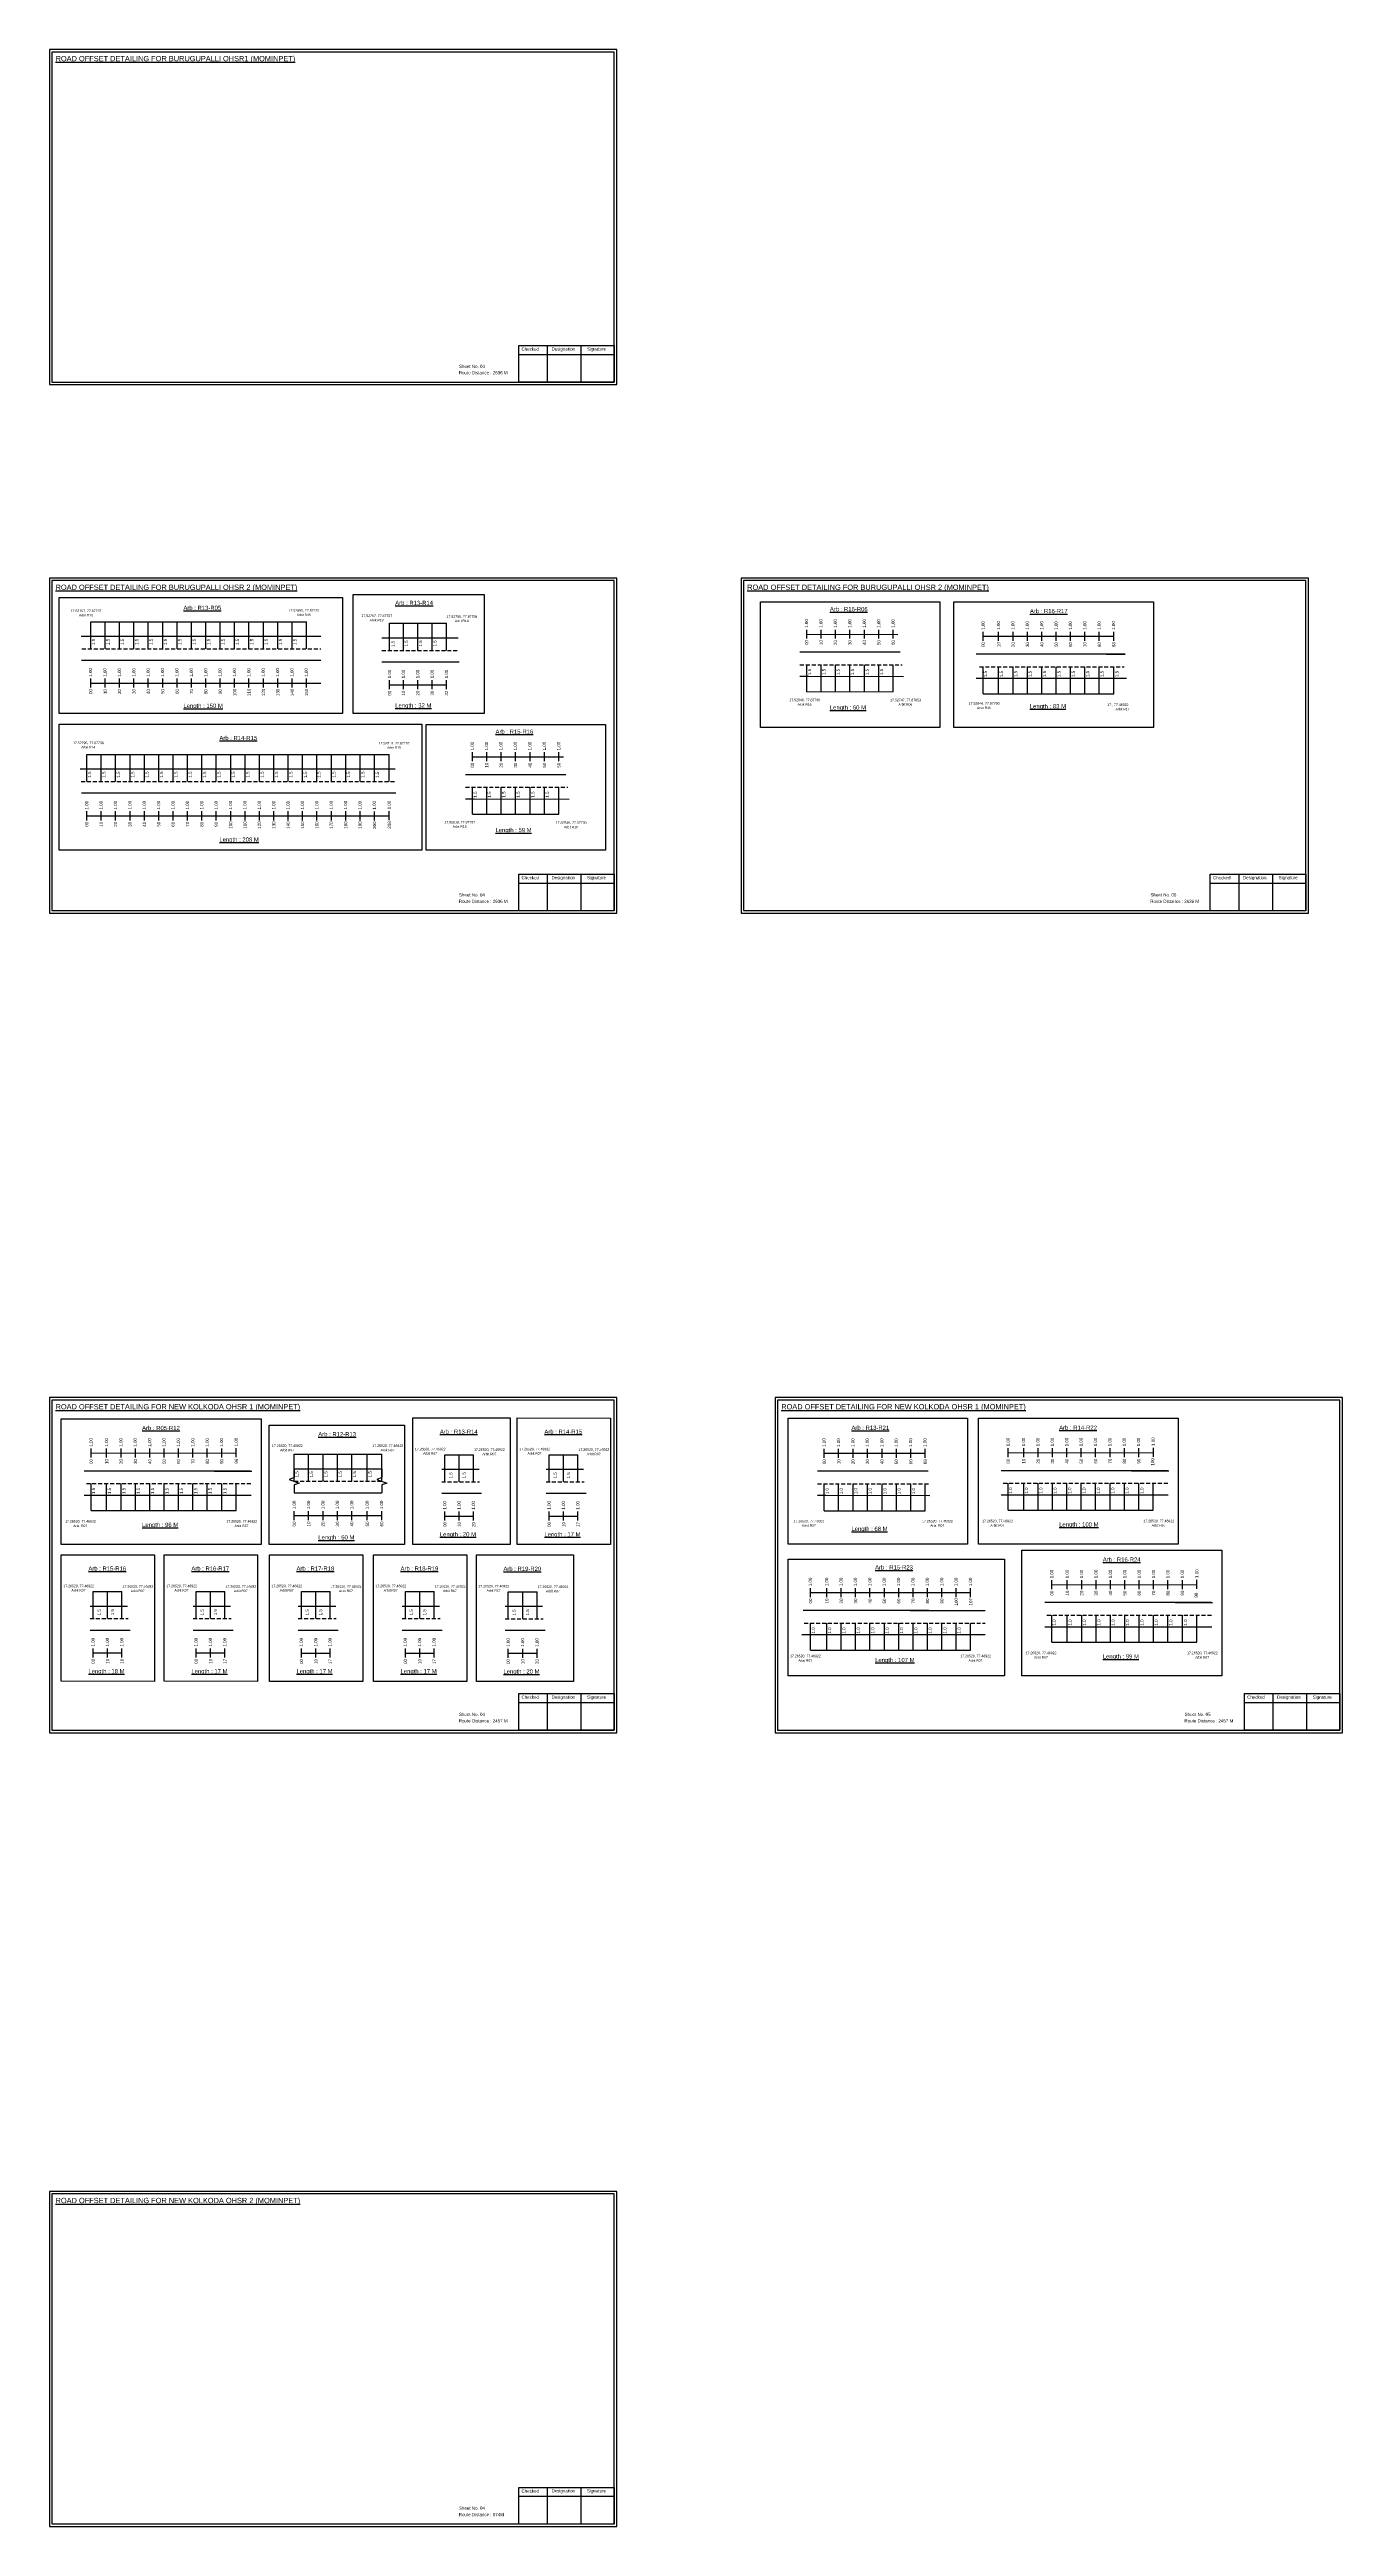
# Model space of a CAD drawing. Header units: inches. Extents: x -117 to 51867, y -12715 to 3423.
# Drawn here: x 2188 to 3411, y -2757 to -415 of the extents above; entities that cross this region are included whole.
import ezdxf

# ---------------------------------------------------------------- set-up
doc = ezdxf.new("R2010")
doc.units = ezdxf.units.IN
doc.header["$MEASUREMENT"] = 0
doc.linetypes.add('DASHED2', pattern=[0.375, 0.25, -0.125])
doc.layers.add('PDF_Geometry', color=7, linetype='Continuous')
doc.layers.add('PDF_Text', color=5, linetype='Continuous')
doc.styles.add('PDF Arial', font='arial.ttf')
doc.styles.get("Standard").update_dxf_attribs({"font": 'arial.ttf'})

msp = doc.modelspace()

# ---------------------------------------------------------------- linework, layer by layer
at = {"color": 5}
for p, q in [((2227.5, -956.1), (2431.5, -956.1)), ((2510.1, -957.6), (2564, -957.6)), ((2904.5, -1022.3), (2986.3, -1022.2)), ((3071.4, -1024.2), (3194.8, -1024.2)), ((2223.8, -1081.6), (2509.8, -1081.5)), ((2588.3, -1138.1), (2670.1, -1138.1)), ((2419.9, -1743), (2502.6, -1743)), ((2562.3, -1743.5), (2589.5, -1743.5)), ((2661, -1743.5), (2688.2, -1743.5)), ((2227.9, -1796.3), (2364.9, -1796.3)), ((2921.1, -1796.5), (3016.5, -1796.5)), ((3095.1, -1796), (3232.1, -1796)), ((2229.8, -1872.9), (2257, -1872.9)), ((2327.2, -1872.9), (2354.4, -1872.9)), ((2426.7, -1872.9), (2453.9, -1872.9)), ((2525, -1872.9), (2552.2, -1872.9)), ((2622.3, -1873.1), (2649.5, -1873.1)), ((2908.1, -1928.2), (3059.5, -1928.2)), ((3136.3, -1920.7), (3273.3, -1920.7))]:
    msp.add_line(p, q, dxfattribs=at)
for p, q in [((2227.5, -981.7), (2227.5, -956.1)), ((2241.1, -981.7), (2241.1, -956.1)), ((2254.7, -981.7), (2254.7, -956.1)), ((2268.3, -981.7), (2268.3, -956.1)), ((2281.9, -981.7), (2281.9, -956.1)), ((2295.5, -981.7), (2295.5, -956.1)), ((2309.1, -981.7), (2309.1, -956.1)), ((2322.7, -981.7), (2322.7, -956.1)), ((2336.3, -981.7), (2336.3, -956.1)), ((2349.9, -981.7), (2349.9, -956.1)), ((2363.5, -981.7), (2363.5, -956.1)), ((2377.1, -981.7), (2377.1, -956.1)), ((2390.7, -981.7), (2390.7, -956.1)), ((2404.3, -981.7), (2404.3, -956.1)), ((2417.9, -981.7), (2417.9, -956.1)), ((2431.5, -981.7), (2431.5, -956.1)), ((2510.1, -983.2), (2510.1, -957.6)), ((2523.2, -983.2), (2523.2, -957.6)), ((2536.8, -983.2), (2536.8, -957.6)), ((2550.4, -983.2), (2550.4, -957.6)), ((2564, -983.2), (2564, -957.6)), ((2218.3, -969.8), (2445.1, -969.8)), ((2502.8, -971.3), (2574.8, -971.3)), ((2218.8, -992.5), (2445.1, -992.5)), ((2502.8, -994), (2575.8, -994)), ((2993, -984.8), (2898, -984.8)), ((2904.5, -1022.3), (2904.5, -996.7)), ((2918.1, -1022.3), (2918.1, -996.7)), ((2931.7, -1022.3), (2931.7, -996.7)), ((2945.3, -1022.3), (2945.3, -996.7)), ((2959.1, -1022.3), (2959.1, -996.7)), ((2972.7, -1022.3), (2972.7, -996.7)), ((2986.3, -1022.3), (2986.3, -996.7)), ((3205.7, -986.7), (3064.8, -986.7)), ((3071.4, -1024.2), (3071.4, -998.6)), ((3086, -1024.2), (3086, -998.6)), ((3099.6, -1024.2), (3099.6, -998.6)), ((3113.2, -1024.2), (3113.2, -998.6)), ((3126.8, -1024.2), (3126.8, -998.6)), ((3140.4, -1024.2), (3140.4, -998.6)), ((3154, -1024.2), (3154, -998.6)), ((3167.6, -1024.2), (3167.6, -998.6)), ((3181.2, -1024.2), (3181.2, -998.6)), ((3188, -986.7), (3205.7, -986.7)), ((3194.8, -1024.2), (3194.8, -998.6)), ((3064.8, -1009.4), (3096.9, -1009.4)), ((3096.9, -1009.4), (3206.8, -1009.4)), ((2217.4, -1095.3), (2515.2, -1095.3)), ((2223.8, -1107.2), (2223.8, -1081.6)), ((2237.4, -1107.2), (2237.4, -1081.6)), ((2251, -1107.2), (2251, -1081.6)), ((2264.6, -1107.2), (2264.6, -1081.6)), ((2278.2, -1107.2), (2278.2, -1081.6)), ((2291.8, -1107.2), (2291.8, -1081.6)), ((2305.4, -1107.2), (2305.4, -1081.6)), ((2319, -1107.2), (2319, -1081.6)), ((2332.6, -1107.2), (2332.6, -1081.6)), ((2346.2, -1107.2), (2346.2, -1081.6)), ((2359.8, -1107.2), (2359.8, -1081.6)), ((2373.4, -1107.2), (2373.4, -1081.6)), ((2387, -1107.2), (2387, -1081.6)), ((2400.6, -1107.2), (2400.6, -1081.6)), ((2414.2, -1107.2), (2414.2, -1081.6)), ((2427.8, -1107.2), (2427.8, -1081.6)), ((2441.4, -1107.2), (2441.4, -1081.6)), ((2455, -1107.2), (2455, -1081.6)), ((2468.6, -1107.2), (2468.6, -1081.6)), ((2482.2, -1107.2), (2482.2, -1081.6)), ((2495.8, -1107), (2495.8, -1081.7)), ((2509.8, -1107), (2509.8, -1081.5)), ((2218.6, -1117.8), (2516.1, -1117.9)), ((2676.8, -1100.7), (2581.9, -1100.7)), ((2588.3, -1138.1), (2588.3, -1112.6)), ((2601.9, -1138.1), (2601.9, -1112.6)), ((2615.5, -1138.1), (2615.5, -1112.6)), ((2629.1, -1138.1), (2629.1, -1112.6)), ((2642.9, -1138.1), (2642.9, -1112.6)), ((2656.5, -1138.1), (2656.5, -1112.6)), ((2670.1, -1138.1), (2670.1, -1112.6)), ((2419.9, -1768.6), (2419.9, -1743)), ((2433.5, -1768.6), (2433.5, -1743)), ((2447.1, -1768.6), (2447.1, -1743)), ((2460.7, -1768.6), (2460.7, -1743)), ((2474.3, -1768.6), (2474.3, -1743)), ((2489, -1768.6), (2489, -1743)), ((2502.6, -1768.6), (2502.6, -1743)), ((2562.3, -1769), (2562.3, -1743.5)), ((2575.9, -1769), (2575.9, -1743.5)), ((2589.5, -1769), (2589.5, -1743.5)), ((2661, -1769), (2661, -1743.5)), ((2674.6, -1769), (2674.6, -1743.5)), ((2688.2, -1769), (2688.2, -1743.5)), ((2378.6, -1758.9), (2221.3, -1758.9)), ((2227.9, -1796.3), (2227.9, -1770.8)), ((2242.5, -1796.3), (2242.5, -1770.8)), ((2256.1, -1796.3), (2256.1, -1770.8)), ((2269.7, -1796.3), (2269.7, -1770.8)), ((2283.3, -1796.3), (2283.3, -1770.8)), ((2296.9, -1796.3), (2296.9, -1770.8)), ((2310.5, -1796.3), (2310.5, -1770.8)), ((2324.1, -1796.3), (2324.1, -1770.8)), ((2337.7, -1796.3), (2337.7, -1770.8)), ((2344.6, -1758.9), (2379.8, -1758.9)), ((2351.3, -1796.3), (2351.3, -1770.8)), ((2364.9, -1796.3), (2364.9, -1770.8)), ((2419.9, -1756.7), (2502.6, -1756.7)), ((2419.9, -1779.4), (2502.6, -1779.4)), ((2559.3, -1757.1), (2594.7, -1757.1)), ((2658, -1757.1), (2693.4, -1757.1)), ((3019.4, -1759.1), (2914.7, -1759.1)), ((2921.1, -1796.5), (2921.1, -1771)), ((2934.7, -1796.5), (2934.7, -1771)), ((2948.3, -1796.5), (2948.3, -1771)), ((2961.9, -1796.5), (2961.9, -1771)), ((2975.7, -1796.5), (2975.7, -1771)), ((2989.3, -1796.5), (2989.3, -1771)), ((3002.9, -1796.5), (3002.9, -1771)), ((3016.5, -1796.5), (3016.5, -1771)), ((3245.7, -1758.6), (3088.5, -1758.6)), ((3095.1, -1796), (3095.1, -1770.5)), ((3109.7, -1796), (3109.7, -1770.5)), ((3123.3, -1796), (3123.3, -1770.5)), ((3136.9, -1796), (3136.9, -1770.5)), ((3150.5, -1796), (3150.5, -1770.5)), ((3164.1, -1796), (3164.1, -1770.5)), ((3177.7, -1796), (3177.7, -1770.5)), ((3191.3, -1796), (3191.3, -1770.5)), ((3204.9, -1796), (3204.9, -1770.5)), ((3211.7, -1758.6), (3247, -1758.6)), ((3218.5, -1796), (3218.5, -1770.5)), ((3232.1, -1796), (3232.1, -1770.5)), ((2221.3, -1781.6), (2253.4, -1781.6)), ((2253.4, -1781.6), (2379.3, -1781.6)), ((2559.3, -1779.8), (2597.1, -1779.8)), ((2658, -1779.8), (2695.8, -1779.8)), ((2914.7, -1781.8), (2922.7, -1781.8)), ((2922.7, -1781.8), (3021, -1782.1)), ((3088.5, -1781.3), (3120.6, -1781.3)), ((3120.6, -1781.3), (3246.4, -1781.3)), ((2229.8, -1898.4), (2229.8, -1872.9)), ((2243.4, -1898.4), (2243.4, -1872.9)), ((2257, -1898.4), (2257, -1872.9)), ((2327.2, -1898.4), (2327.2, -1872.9)), ((2340.8, -1898.4), (2340.8, -1872.9)), ((2354.4, -1898.4), (2354.4, -1872.9)), ((2426.7, -1898.4), (2426.7, -1872.9)), ((2440.3, -1898.4), (2440.3, -1872.9)), ((2453.9, -1898.4), (2453.9, -1872.9)), ((2525, -1898.4), (2525, -1872.9)), ((2538.6, -1898.4), (2538.6, -1872.9)), ((2552.2, -1898.4), (2552.2, -1872.9)), ((2226.8, -1886.5), (2262.2, -1886.5)), ((2324.2, -1886.5), (2359.6, -1886.5)), ((2423.7, -1886.5), (2459.1, -1886.5)), ((2522, -1886.5), (2557.4, -1886.5)), ((2619.3, -1886.7), (2654.8, -1886.7)), ((2622.3, -1898.6), (2622.3, -1873.1)), ((2635.9, -1898.6), (2635.9, -1873.1)), ((2649.5, -1898.6), (2649.5, -1873.1)), ((3019.9, -1890.8), (2901, -1890.8)), ((3002.4, -1890.8), (3073.1, -1890.8)), ((3287, -1883.3), (3129.7, -1883.3)), ((3136.3, -1920.7), (3136.3, -1895.2)), ((3150.9, -1920.7), (3150.9, -1895.2)), ((3164.5, -1920.7), (3164.5, -1895.2)), ((3178.1, -1920.7), (3178.1, -1895.2)), ((3191.7, -1920.7), (3191.7, -1895.2)), ((3205.3, -1920.7), (3205.3, -1895.2)), ((3218.9, -1920.7), (3218.9, -1895.2)), ((3232.5, -1920.7), (3232.5, -1895.2)), ((3246.1, -1920.7), (3246.1, -1895.2)), ((3253, -1883.3), (3288.2, -1883.3)), ((3259.7, -1920.7), (3259.7, -1895.2)), ((3273.3, -1920.7), (3273.3, -1895.2)), ((2226.8, -1909.2), (2264.6, -1909.2)), ((2324.2, -1909.2), (2362, -1909.2)), ((2423.7, -1909.2), (2461.5, -1909.2)), ((2522, -1909.2), (2559.8, -1909.2)), ((2619.3, -1909.4), (2657.1, -1909.4)), ((2899.8, -1913.5), (3073.1, -1913.5)), ((2908.1, -1928.2), (2908.1, -1902.7)), ((2923.5, -1928.2), (2923.5, -1902.7)), ((2937.1, -1928.2), (2937.1, -1902.7)), ((2950.7, -1928.2), (2950.7, -1902.7)), ((2964.3, -1928.2), (2964.3, -1902.7)), ((2977.9, -1928.2), (2977.9, -1902.7)), ((2991.5, -1928.2), (2991.5, -1902.7)), ((3005.1, -1928.2), (3005.1, -1902.7)), ((3018.7, -1928.2), (3018.7, -1902.7)), ((3032.3, -1928.2), (3032.3, -1902.7)), ((3045.9, -1928.2), (3045.9, -1902.7)), ((3059.5, -1928.2), (3059.5, -1902.7)), ((3129.7, -1906), (3161.9, -1906)), ((3161.9, -1906), (3287.7, -1906))]:
    msp.add_line(p, q)
at = {"linetype": 'DASHED2', "ltscale": 15}
for p, q in [((2219.1, -981.6), (2445.1, -981.7)), ((2502.8, -983.2), (2575.3, -983.2)), ((2898, -996.7), (2994.7, -996.7)), ((3067.8, -998.6), (3204.8, -998.6)), ((2218.3, -1107.2), (2514.8, -1107.1)), ((2581.9, -1112.6), (2678.5, -1112.6)), ((2223.3, -1770.8), (2379.6, -1770.8)), ((2419.9, -1768.6), (2502.6, -1768.6)), ((2559.3, -1769), (2595.2, -1769)), ((2658, -1769), (2693.9, -1769)), ((2914.7, -1771), (3020.1, -1771)), ((3090.4, -1770.5), (3246.7, -1770.5)), ((3131.7, -1895.2), (3288, -1895.2)), ((2226.8, -1898.4), (2262.7, -1898.4)), ((2324.2, -1898.4), (2360.1, -1898.4)), ((2423.7, -1898.4), (2459.6, -1898.4)), ((2522, -1898.4), (2557.9, -1898.4)), ((2619.3, -1898.6), (2655.2, -1898.6)), ((2902.1, -1902.7), (3073.1, -1902.7))]:
    msp.add_line(p, q, dxfattribs=at)
at = {"color": 217, "true_color": 0x93278f}
for p, q in [((2904.5, -972.1), (2904.5, -963.6)), ((2904.5, -967.9), (2990.8, -968.1)), ((2918.1, -972.1), (2918.1, -963.6)), ((2931.7, -972.1), (2931.7, -963.6)), ((2945.3, -972.1), (2945.3, -963.6)), ((2959.1, -972.1), (2959.1, -963.6)), ((2972.7, -972.1), (2972.7, -963.6)), ((2986.3, -972.1), (2986.3, -963.6)), ((3071.4, -974), (3071.4, -965.5)), ((3071.4, -969.7), (3194.8, -969.7)), ((3086, -974), (3086, -965.5)), ((3099.6, -974), (3099.6, -965.5)), ((3113.2, -974), (3113.2, -965.5)), ((3126.8, -974), (3126.8, -965.5)), ((3140.4, -974), (3140.4, -965.5)), ((3154, -974), (3154, -965.5)), ((3167.6, -974), (3167.6, -965.5)), ((3181.2, -974), (3181.2, -965.5)), ((3194.8, -974), (3194.8, -965.5)), ((2227.4, -1018.4), (2227.4, -1009.8)), ((2227.5, -1014.1), (2445.1, -1014.1)), ((2241.1, -1018.4), (2241.1, -1009.8)), ((2254.7, -1018.4), (2254.7, -1009.8)), ((2268.3, -1018.4), (2268.3, -1009.8)), ((2281.9, -1018.4), (2281.9, -1009.8)), ((2295.5, -1018.4), (2295.5, -1009.8)), ((2309.1, -1018.4), (2309.1, -1009.8)), ((2322.7, -1018.4), (2322.7, -1009.8)), ((2336.3, -1018.4), (2336.3, -1009.8)), ((2349.9, -1018.4), (2349.9, -1009.8)), ((2363.5, -1018.4), (2363.5, -1009.8)), ((2377.1, -1018.4), (2377.1, -1009.8)), ((2390.7, -1018.4), (2390.7, -1009.8)), ((2404.3, -1018.4), (2404.3, -1009.8)), ((2417.9, -1018.4), (2417.9, -1009.8)), ((2431.5, -1018.4), (2431.5, -1009.8)), ((2510.1, -1019.9), (2510.1, -1011.3)), ((2510.1, -1015.6), (2564, -1015.6)), ((2523.2, -1019.9), (2523.2, -1011.3)), ((2536.8, -1019.9), (2536.8, -1011.3)), ((2550.4, -1019.9), (2550.4, -1011.3)), ((2564, -1019.9), (2564, -1011.3)), ((2588.3, -1088), (2588.3, -1079.4)), ((2588.3, -1083.7), (2674.6, -1083.9)), ((2601.9, -1088), (2601.9, -1079.4)), ((2615.5, -1088), (2615.5, -1079.4)), ((2629.1, -1088), (2629.1, -1079.4)), ((2642.9, -1088), (2642.9, -1079.4)), ((2656.5, -1088), (2656.5, -1079.4)), ((2670.1, -1088), (2670.1, -1079.4)), ((2223.8, -1143.9), (2223.8, -1135.3)), ((2223.8, -1139.6), (2509.8, -1139.5)), ((2237.4, -1143.9), (2237.4, -1135.3)), ((2251, -1143.9), (2251, -1135.3)), ((2264.6, -1143.9), (2264.6, -1135.3)), ((2278.2, -1143.9), (2278.2, -1135.3)), ((2291.8, -1143.9), (2291.8, -1135.3)), ((2305.4, -1143.9), (2305.4, -1135.3)), ((2319, -1143.9), (2319, -1135.3)), ((2332.6, -1143.9), (2332.6, -1135.3)), ((2346.2, -1143.9), (2346.2, -1135.3)), ((2359.8, -1143.9), (2359.8, -1135.3)), ((2373.4, -1143.9), (2373.4, -1135.3)), ((2387, -1143.9), (2387, -1135.3)), ((2400.6, -1143.9), (2400.6, -1135.3)), ((2414.2, -1143.9), (2414.2, -1135.3)), ((2427.8, -1143.9), (2427.8, -1135.3)), ((2441.4, -1143.9), (2441.4, -1135.3)), ((2455, -1143.9), (2455, -1135.3)), ((2468.6, -1143.9), (2468.6, -1135.3)), ((2482.2, -1143.9), (2482.2, -1135.3)), ((2495.8, -1144), (2495.8, -1135.4)), ((2509.8, -1143.7), (2509.8, -1135.1)), ((2227.9, -1746.2), (2227.9, -1737.6)), ((2227.9, -1741.9), (2365.1, -1741.8)), ((2242.5, -1746.2), (2242.5, -1737.6)), ((2256.1, -1746.2), (2256.1, -1737.6)), ((2269.7, -1746.2), (2269.7, -1737.6)), ((2283.3, -1746.2), (2283.3, -1737.6)), ((2296.9, -1746.2), (2296.9, -1737.6)), ((2310.5, -1746.2), (2310.5, -1737.6)), ((2324.1, -1746.2), (2324.1, -1737.6)), ((2337.7, -1746.2), (2337.7, -1737.6)), ((2351.3, -1746.2), (2351.3, -1737.6)), ((2365.1, -1745.9), (2365.1, -1737.3)), ((2921.1, -1746.4), (2921.1, -1737.8)), ((2921.1, -1742.1), (3016.5, -1742)), ((2934.7, -1746.4), (2934.7, -1737.8)), ((2948.3, -1746.4), (2948.3, -1737.8)), ((2961.9, -1746.4), (2961.9, -1737.8)), ((2975.7, -1746.4), (2975.7, -1737.8)), ((2989.3, -1746.4), (2989.3, -1737.8)), ((3002.9, -1746.4), (3002.9, -1737.8)), ((3016.5, -1746.4), (3016.5, -1737.8)), ((3095.1, -1745.8), (3095.1, -1737.3)), ((3095.1, -1741.6), (3232.3, -1741.5)), ((3109.7, -1745.8), (3109.7, -1737.3)), ((3123.3, -1745.8), (3123.3, -1737.3)), ((3136.9, -1745.8), (3136.9, -1737.3)), ((3150.5, -1745.8), (3150.5, -1737.3)), ((3164.1, -1745.8), (3164.1, -1737.3)), ((3177.7, -1745.8), (3177.7, -1737.3)), ((3191.3, -1745.8), (3191.3, -1737.3)), ((3204.9, -1745.8), (3204.9, -1737.3)), ((3218.5, -1745.8), (3218.5, -1737.3)), ((3232.3, -1745.5), (3232.3, -1737)), ((2419.9, -1805.3), (2419.9, -1796.7)), ((2419.9, -1801), (2502.6, -1801)), ((2433.5, -1805.3), (2433.5, -1796.7)), ((2447.1, -1805.3), (2447.1, -1796.7)), ((2460.7, -1805.3), (2460.7, -1796.7)), ((2474.3, -1805.3), (2474.3, -1796.7)), ((2489, -1805.3), (2489, -1796.7)), ((2502.6, -1805.3), (2502.6, -1796.7)), ((2562.3, -1805.7), (2562.3, -1797.1)), ((2562.3, -1801.4), (2589.5, -1801.4)), ((2575.9, -1805.7), (2575.9, -1797.1)), ((2589.5, -1805.7), (2589.5, -1797.1)), ((2661, -1805.7), (2661, -1797.1)), ((2661, -1801.4), (2688.2, -1801.4)), ((2674.6, -1805.7), (2674.6, -1797.1)), ((2688.2, -1805.7), (2688.2, -1797.1)), ((2908.1, -1878.1), (2908.1, -1869.5)), ((2923.5, -1878.1), (2923.5, -1869.5)), ((2937.1, -1878.1), (2937.1, -1869.5)), ((2950.7, -1878.1), (2950.7, -1869.5)), ((2964.3, -1878.1), (2964.3, -1869.5)), ((2977.9, -1878.1), (2977.9, -1869.5)), ((2991.5, -1878.1), (2991.5, -1869.5)), ((3005.1, -1878.1), (3005.1, -1869.5)), ((3018.7, -1878.1), (3018.7, -1869.5)), ((3032.3, -1878.1), (3032.3, -1869.5)), ((3045.9, -1878.1), (3045.9, -1869.5)), ((3059.5, -1878.1), (3059.5, -1869.5)), ((3136.3, -1870.6), (3136.3, -1862)), ((3136.3, -1866.3), (3273.5, -1866.2)), ((3150.9, -1870.6), (3150.9, -1862)), ((3164.5, -1870.6), (3164.5, -1862)), ((3178.1, -1870.6), (3178.1, -1862)), ((3191.7, -1870.6), (3191.7, -1862)), ((3205.3, -1870.6), (3205.3, -1862)), ((3218.9, -1870.6), (3218.9, -1862)), ((3232.5, -1870.6), (3232.5, -1862)), ((3246.1, -1870.6), (3246.1, -1862)), ((3259.7, -1870.6), (3259.7, -1862)), ((3273.5, -1870.3), (3273.5, -1861.7)), ((2908.1, -1873.8), (3059.5, -1873.8)), ((2229.8, -1935.1), (2229.8, -1926.5)), ((2229.8, -1930.8), (2257, -1930.8)), ((2243.4, -1935.1), (2243.4, -1926.5)), ((2257, -1935.1), (2257, -1926.5)), ((2327.2, -1935.1), (2327.2, -1926.5)), ((2327.2, -1930.8), (2354.4, -1930.8)), ((2340.8, -1935.1), (2340.8, -1926.5)), ((2354.4, -1935.1), (2354.4, -1926.5)), ((2426.7, -1935.1), (2426.7, -1926.6)), ((2426.7, -1930.9), (2453.9, -1930.9)), ((2440.3, -1935.1), (2440.3, -1926.6)), ((2453.9, -1935.1), (2453.9, -1926.6)), ((2525, -1935.1), (2525, -1926.6)), ((2525, -1930.9), (2552.2, -1930.9)), ((2538.6, -1935.1), (2538.6, -1926.6)), ((2552.2, -1935.1), (2552.2, -1926.6)), ((2622.3, -1935.3), (2622.3, -1926.8)), ((2622.3, -1931), (2649.5, -1931)), ((2635.9, -1935.3), (2635.9, -1926.8)), ((2649.5, -1935.3), (2649.5, -1926.8))]:
    msp.add_line(p, q, dxfattribs=at)
for points in [[(2197.5, -933.3), (2465.6, -933.3), (2465.6, -1042.8), (2197.5, -1042.8)], [(2475.7, -930.2), (2599.5, -930.2), (2599.5, -1042.8), (2475.7, -1042.8)], [(2860.8, -937.2), (3030.4, -937.2), (3030.4, -1056), (2860.8, -1056)], [(3043.6, -937.2), (3232.5, -937.2), (3232.5, -1056), (3043.6, -1056)], [(2197.5, -1052.9), (2540.4, -1052.9), (2540.4, -1171.9), (2197.5, -1171.9)], [(2544.7, -1053.1), (2714.3, -1053.1), (2714.3, -1171.9), (2544.7, -1171.9)], [(2532.1, -1708.6), (2624, -1708.6), (2624, -1828.2), (2532.1, -1828.2)], [(2630.8, -1708.6), (2719, -1708.8), (2719, -1828.4), (2630.8, -1828.2)], [(2886.8, -1709), (3056.4, -1709), (3056.4, -1827.9), (2886.8, -1827.9)], [(3066.8, -1709), (3255.7, -1709), (3255.7, -1827.9), (3066.8, -1827.9)], [(2199.6, -1709.4), (2388.5, -1709.4), (2388.5, -1828.2), (2199.6, -1828.2)], [(2396.1, -1715.5), (2524.2, -1715.5), (2524.2, -1828.2), (2396.1, -1828.2)], [(2199.6, -1838), (2287.8, -1838.2), (2287.8, -1957.8), (2199.6, -1957.6)], [(2297, -1838), (2385.2, -1838.2), (2385.2, -1957.8), (2297, -1957.6)], [(2396.5, -1838.1), (2484.6, -1838.2), (2484.6, -1957.8), (2396.5, -1957.7)], [(2494.8, -1838.1), (2583, -1838.2), (2583, -1957.8), (2494.8, -1957.7)], [(2592.1, -1838.2), (2684.1, -1838.2), (2684.1, -1957.8), (2592.1, -1957.8)], [(2886.8, -1842.1), (3091.4, -1842.1), (3091.4, -1952.6), (2886.8, -1952.6)], [(3108, -1833.8), (3296.9, -1833.8), (3296.9, -1952.6), (3108, -1952.6)]]:
    msp.add_lwpolyline(points, close=True)
for points in [[(2898, -1007.5), (2906.1, -1007.5), (2996, -1008)], [(2581.9, -1123.4), (2589.9, -1123.4), (2679.8, -1123.9)]]:
    msp.add_lwpolyline(points)
at = {"linetype": 'Continuous'}
for points in [[(2419.9, -1756.7), (2419.9, -1765.1), (2415.2, -1766.8), (2424.7, -1770.3), (2419.9, -1772), (2419.9, -1779.4)], [(2502.6, -1756.7), (2502.6, -1765.1), (2497.9, -1766.8), (2507.3, -1770.3), (2502.6, -1772), (2502.6, -1779.4)]]:
    msp.add_lwpolyline(points, dxfattribs=at)
at = {"layer": 'PDF_Geometry'}
for points in [[(2188.5, -415.2), (2188.5, -732), (2724.9, -732), (2724.9, -415.2)], [(2190.8, -417.6), (2190.8, -729.5), (2722.5, -729.5), (2722.5, -417.6)], [(2188.5, -914.9), (2188.5, -1231.6), (2724.9, -1231.6), (2724.9, -914.9)], [(2190.8, -917.2), (2190.8, -1229.2), (2722.5, -1229.2), (2722.5, -917.2)], [(2842.4, -914.9), (2842.4, -1231.6), (3378.9, -1231.6), (3378.9, -914.9)], [(2844.7, -917.2), (2844.7, -1229.2), (3376.4, -1229.2), (3376.4, -917.2)], [(2188.5, -1689.5), (2188.5, -2006.2), (2724.9, -2006.2), (2724.9, -1689.5)], [(2190.8, -1691.8), (2190.8, -2003.8), (2722.5, -2003.8), (2722.5, -1691.8)], [(2874.7, -1689.5), (2874.7, -2006.2), (3411.1, -2006.2), (3411.1, -1689.5)], [(2877, -1691.8), (2877, -2003.8), (3408.7, -2003.8), (3408.7, -1691.8)], [(2188.5, -2439.8), (2188.5, -2756.5), (2724.9, -2756.5), (2724.9, -2439.8)], [(2190.8, -2442.1), (2190.8, -2754.1), (2722.5, -2754.1), (2722.5, -2442.1)]]:
    msp.add_lwpolyline(points, close=True, dxfattribs=at)
at = {"layer": 'PDF_Geometry', "color": 242, "true_color": 0xcc1f26}
for points in [[(2722.5, -729.6), (2632.2, -729.6), (2632.2, -695), (2722.5, -695)], [(2722.5, -1229.3), (2632.2, -1229.3), (2632.2, -1194.7), (2722.5, -1194.7)], [(3376.4, -1229.3), (3286.1, -1229.3), (3286.1, -1194.7), (3376.4, -1194.7)], [(2722.5, -2003.9), (2632.2, -2003.9), (2632.2, -1969.3), (2722.5, -1969.3)], [(3408.7, -2003.9), (3318.4, -2003.9), (3318.4, -1969.3), (3408.7, -1969.3)], [(2722.5, -2754.2), (2632.2, -2754.2), (2632.2, -2719.6), (2722.5, -2719.6)]]:
    msp.add_lwpolyline(points, close=True, dxfattribs=at)
for points in [[(2659.2, -695), (2659.2, -729.6)], [(2690.9, -695), (2690.9, -729.6)], [(2632.2, -703.4), (2722.5, -703.4)], [(2632.2, -1203.1), (2722.5, -1203.1)], [(2659.2, -1194.7), (2659.2, -1229.3)], [(2690.9, -1194.7), (2690.9, -1229.3)], [(3286.1, -1203.1), (3376.4, -1203.1)], [(3313.1, -1194.7), (3313.1, -1229.3)], [(3344.8, -1194.7), (3344.8, -1229.3)], [(2632.2, -1977.7), (2722.5, -1977.7)], [(2659.2, -1969.3), (2659.2, -2003.9)], [(2690.9, -1969.3), (2690.9, -2003.9)], [(3318.4, -1977.7), (3408.7, -1977.7)], [(3345.3, -1969.3), (3345.3, -2003.9)], [(3377.1, -1969.3), (3377.1, -2003.9)], [(2632.2, -2728), (2722.5, -2728)], [(2659.2, -2719.6), (2659.2, -2754.2)], [(2690.9, -2719.6), (2690.9, -2754.2)]]:
    msp.add_lwpolyline(points, dxfattribs=at)

# ---------------------------------------------------------------- texts
at = {"color": 242, "true_color": 0xcd2027}
for s, height, p in [('%%UROAD OFFSET DETAILING FOR BURUGUPALLI OHSR1 (MOMINPET)', 5, (2194.2, -426.3)), ('%%UROAD OFFSET DETAILING FOR BURUGUPALLI OHSR 2 (MOMINPET)', 5, (2194.2, -926)), ('%%UArb : R13-R14', 4, (2515.4, -940.3)), ('%%UROAD OFFSET DETAILING FOR BURUGUPALLI OHSR 2 (MOMINPET)', 5, (2848.2, -926)), ('%%UArb : R13-R05', 4, (2315.1, -945)), ('%%UArb : R16-R06', 4, (2926.4, -946.2)), ('%%UArb : R16-R17', 4, (3115.5, -948)), ('%%ULength : 150 M', 4, (2315.1, -1037.5)), ('%%ULength : 32 M', 4, (2515.4, -1037.3)), ('%%ULength : 60 M', 4, (2926.4, -1039.2)), ('%%ULength : 83 M', 4, (3115.5, -1038)), ('%%UArb : R14-R15', 4, (2349.1, -1068)), ('%%UArb : R15-R16', 4, (2610.2, -1062)), ('%%ULength : 208 M', 4, (2349.1, -1164)), ('%%ULength : 59 M', 4, (2610.2, -1155)), ('%%UROAD OFFSET DETAILING FOR NEW KOLKODA OHSR 1 (MOMINPET)', 5, (2194.2, -1700.6)), ('%%UROAD OFFSET DETAILING FOR NEW KOLKODA OHSR 1 (MOMINPET)', 5, (2880.4, -1700.6)), ('%%UArb : R05-R12', 4, (2276, -1720.2)), ('%%UArb : R12-R13', 4, (2442.6, -1726.1)), ('%%UArb : R13-R14', 4, (2557.6, -1723.7)), ('%%UArb : R14-R15', 4, (2656.4, -1723.7)), ('%%UArb : R13-R21', 4, (2946.8, -1720)), ('%%UArb : R14-R22', 4, (3143.2, -1719.9)), ('%%ULength : 96 M', 4, (2276, -1811.7)), ('%%ULength : 60 M', 4, (2442.6, -1823.6)), ('%%ULength : 20 M', 4, (2557.6, -1820.7)), ('%%ULength : 17 M', 4, (2656.4, -1820.7)), ('%%ULength : 68 M', 4, (2946.8, -1815.5)), ('%%ULength : 100 M', 4, (3143.2, -1811.4)), ('%%UArb : R15-R16', 4, (2225.2, -1853.1)), ('%%UArb : R16-R17', 4, (2322.6, -1853.1)), ('%%UArb : R17-R18', 4, (2422, -1853.1)), ('%%UArb : R18-R19', 4, (2520.4, -1853.1)), ('%%UArb : R19-R20', 4, (2617.7, -1853.3)), ('%%UArb : R15-R23', 4, (2969.2, -1852)), ('%%UArb : R16-R24', 4, (3184.5, -1844.6)), ('%%ULength : 107 M', 4, (2969.2, -1939.5)), ('%%ULength : 99 M', 4, (3184.5, -1936.1)), ('%%ULength : 18 M', 4, (2225.2, -1950.1)), ('%%ULength : 17 M', 4, (2322.6, -1950.1)), ('%%ULength : 17 M', 4, (2422, -1950.1)), ('%%ULength : 17 M', 4, (2520.4, -1950.1)), ('%%ULength : 20 M', 4, (2617.7, -1950.3)), ('%%UROAD OFFSET DETAILING FOR NEW KOLKODA OHSR 2 (MOMINPET)', 5, (2194.2, -2450.9))]:
    msp.add_text(s, height=height, dxfattribs=at).set_placement(p)
for s, p in [('Route Distance : 2636 M', (2575.5, -722.2)), ('Sheet No. 04', (2575.7, -716.2)), ('Sheet No. 04', (2575.7, -1215.8)), ('Sheet No. 05', (3229.6, -1215.8)), ('Route Distance : 2636 M', (2575.5, -1221.9)), ('Route Distance : 2636 M', (3229.4, -1221.9)), ('Sheet No. 04', (2575.7, -1990.4)), ('Sheet No. 05', (3261.9, -1990.4)), ('Route Distance : 2457 M', (2575.5, -1996.5)), ('Route Distance : 2457 M', (3261.7, -1996.5)), ('Sheet No. 04', (2575.7, -2740.7)), ('Route Distance : 674M', (2575.5, -2746.8))]:
    msp.add_text(s, height=3).set_placement(p)
at = {"color": 5}
for s, height, p in [('17.52767, 77.87757', 2.34, (2208.5, -947)), ('Arbit R13', 2.25, (2216.3, -951.1)), ('17.52895, 77.87725', 2.34, (2414.5, -946.7)), ('Arbit R05', 2.25, (2422.4, -950.8)), ('17.52767, 77.87757', 2.34, (2483.4, -951.6)), ('Arbit R13', 2.25, (2491.2, -955.7)), ('17.52795, 77.87758', 2.34, (2563.9, -952.3)), ('Arbit R14', 2.25, (2571.7, -956.4)), ('17.52846, 77.87760', 2.34, (2888.1, -1031.2)), ('17.52747, 77.87853', 2.34, (2983.4, -1031.3)), ('Arbit R16', 2.25, (2895.9, -1035.4)), ('Arbit R06', 2.25, (2991.2, -1035.4)), ('17.52846, 77.87760', 2.34, (3057.7, -1034.4)), ('Arbit R16', 2.25, (3065.5, -1038.6)), ('17., 77.46922', 2.34, (3188.7, -1035.7)), ('Arbit R17', 2.25, (3196.6, -1039.8)), ('17.52795, 77.87758', 2.34, (2210.7, -1071.8)), ('Arbit R14', 2.25, (2218.5, -1075.9)), ('17.52818, 77.87757', 2.34, (2499.8, -1072.1)), ('Arbit R15', 2.25, (2507.6, -1076.2)), ('17.52818, 77.87757', 2.34, (2561.9, -1146.7)), ('17.52846, 77.87760', 2.34, (2667.2, -1147.1)), ('Arbit R15', 2.25, (2569.7, -1150.8)), ('Arbit R16', 2.25, (2675.1, -1151.3)), ('17.26520, 77.46922', 2.34, (2398.8, -1736.1)), ('Arbit R07', 2.25, (2406.6, -1740.2)), ('17.26520, 77.46922', 2.34, (2493.8, -1736.1)), ('Arbit R07', 2.25, (2501.6, -1740.2)), ('17.26520, 77.46922', 2.34, (2533.9, -1739.3)), ('Arbit R07', 2.25, (2541.8, -1743.4)), ('17.26520, 77.46922', 2.34, (2589.9, -1739.8)), ('Arbit R07', 2.25, (2597.8, -1743.9)), ('17.26520, 77.46922', 2.34, (2632.7, -1739.3)), ('Arbit R07', 2.25, (2640.5, -1743.4)), ('17.26520, 77.46922', 2.34, (2688.7, -1739.8)), ('Arbit R07', 2.25, (2696.5, -1743.9)), ('17.26520, 77.46922', 2.34, (2203.2, -1807.6)), ('Arbit R07', 2.25, (2211, -1811.8)), ('17.26520, 77.46922', 2.34, (2355.7, -1807.6)), ('Arbit R07', 2.25, (2363.5, -1811.8)), ('17.26520, 77.46922', 2.34, (2892, -1807.4)), ('Arbit R07', 2.25, (2899.9, -1811.5)), ('17.26520, 77.46922', 2.34, (3013.5, -1807.4)), ('Arbit R07', 2.25, (3021.4, -1811.5)), ('17.26520, 77.46922', 2.34, (3070.4, -1807.3)), ('Arbit R07', 2.25, (3078.2, -1811.4)), ('17.26520, 77.46922', 2.34, (3222.9, -1807.3)), ('Arbit R07', 2.25, (3230.7, -1811.4)), ('17.26520, 77.46922', 2.34, (2201.5, -1868.7)), ('Arbit R07', 2.25, (2209.3, -1872.8)), ('17.26520, 77.46922', 2.34, (2257.5, -1869.2)), ('Arbit R07', 2.25, (2265.3, -1873.3)), ('17.26520, 77.46922', 2.34, (2298.9, -1868.7)), ('Arbit R07', 2.25, (2306.7, -1872.8)), ('17.26520, 77.46922', 2.34, (2354.9, -1869.2)), ('Arbit R07', 2.25, (2362.7, -1873.3)), ('17.26520, 77.46922', 2.34, (2398.3, -1868.7)), ('Arbit R07', 2.25, (2406.2, -1872.8)), ('17.26520, 77.46922', 2.34, (2454.3, -1869.2)), ('Arbit R07', 2.25, (2462.2, -1873.3)), ('17.26520, 77.46922', 2.34, (2496.7, -1868.7)), ('Arbit R07', 2.25, (2504.5, -1872.8)), ('17.26520, 77.46922', 2.34, (2552.7, -1869.2)), ('Arbit R07', 2.25, (2560.5, -1873.3)), ('17.26520, 77.46922', 2.34, (2594, -1868.9)), ('Arbit R07', 2.25, (2601.8, -1873)), ('17.26520, 77.46922', 2.34, (2650, -1869.4)), ('Arbit R07', 2.25, (2657.8, -1873.5)), ('17.26520, 77.46922', 2.34, (2888.7, -1934.9)), ('Arbit R07', 2.25, (2896.5, -1939.1)), ('17.26520, 77.46922', 2.34, (3049.7, -1934.9)), ('Arbit R07', 2.25, (3057.5, -1939.1)), ('17.26520, 77.46922', 2.34, (3111.6, -1932)), ('Arbit R07', 2.25, (3119.4, -1936.1)), ('17.26520, 77.46922', 2.34, (3264.1, -1932)), ('Arbit R07', 2.25, (3271.9, -1936.1))]:
    msp.add_text(s, height=height, dxfattribs=at).set_placement(p)
at = {"color": 217, "true_color": 0x93278f}
for s, p in [('1.00', (2905.8, -961.8)), ('1.00', (2919.4, -961.8)), ('1.00', (2933, -961.8)), ('1.00', (2946.6, -961.8)), ('1.00', (2960.4, -961.8)), ('1.00', (2974, -961.8)), ('1.00', (2987.6, -961.8)), ('1.00', (3072.7, -963.7)), ('1.00', (3087.3, -963.7)), ('1.00', (3100.9, -963.7)), ('1.00', (3114.5, -963.7)), ('1.00', (3128.1, -963.7)), ('1.00', (3141.7, -963.7)), ('1.00', (3155.3, -963.7)), ('1.00', (3168.9, -963.7)), ('1.00', (3182.5, -963.7)), ('1.00', (3196.1, -963.7)), ('00', (2905.9, -978.1)), ('10', (2919.5, -978.1)), ('20', (2933.1, -978.1)), ('30', (2946.7, -978.1)), ('40', (2960.5, -978.1)), ('50', (2974.1, -978.1)), ('60', (2987.7, -978.1)), ('00', (3072.8, -980)), ('10', (3087.5, -980)), ('20', (3101.1, -980)), ('30', (3114.7, -980)), ('40', (3128.3, -980)), ('50', (3141.9, -980)), ('60', (3155.5, -980)), ('70', (3169.1, -980)), ('80', (3182.7, -980)), ('83', (3196.3, -980)), ('1.00', (2228.7, -1008.1)), ('1.00', (2242.4, -1008.1)), ('1.00', (2256, -1008.1)), ('1.00', (2269.6, -1008.1)), ('1.00', (2283.2, -1008.1)), ('1.00', (2296.8, -1008.1)), ('1.00', (2310.4, -1008.1)), ('1.00', (2324, -1008.1)), ('1.00', (2337.6, -1008.1)), ('1.00', (2351.2, -1008.1)), ('1.00', (2364.8, -1008.1)), ('1.00', (2378.4, -1008.1)), ('1.00', (2392, -1008.1)), ('1.00', (2405.6, -1008.1)), ('1.00', (2419.2, -1008.1)), ('1.00', (2432.8, -1008.1)), ('1.00', (2511.5, -1009.6)), ('1.00', (2524.5, -1009.6)), ('1.00', (2538.1, -1009.6)), ('1.00', (2551.7, -1009.6)), ('1.00', (2565.3, -1009.6)), ('00', (2228.9, -1024.4)), ('10', (2242.6, -1024.4)), ('20', (2256.2, -1024.4)), ('30', (2269.8, -1024.4)), ('40', (2283.4, -1024.4)), ('50', (2297, -1024.4)), ('60', (2310.6, -1024.4)), ('70', (2324.2, -1024.4)), ('80', (2337.8, -1024.4)), ('90', (2351.4, -1024.4)), ('100', (2365, -1026.4)), ('110', (2378.6, -1026.4)), ('120', (2392.2, -1026.4)), ('130', (2405.8, -1026.4)), ('140', (2419.4, -1026.4)), ('150', (2433, -1026.4)), ('00', (2511.6, -1025.9)), ('10', (2524.6, -1025.9)), ('20', (2538.2, -1025.9)), ('30', (2551.8, -1025.9)), ('32', (2565.4, -1025.9)), ('1.00', (2589.6, -1077.7)), ('1.00', (2603.2, -1077.7)), ('1.00', (2616.8, -1077.7)), ('1.00', (2630.4, -1077.7)), ('1.00', (2644.2, -1077.7)), ('1.00', (2657.8, -1077.7)), ('1.00', (2671.4, -1077.7)), ('00', (2589.8, -1094)), ('10', (2603.4, -1094)), ('20', (2617, -1094)), ('30', (2630.6, -1094)), ('40', (2644.4, -1094)), ('50', (2658, -1094)), ('59', (2671.6, -1094)), ('1.00', (2225.1, -1133.6)), ('00', (2225.2, -1149.9)), ('1.00', (2238.7, -1133.6)), ('10', (2238.8, -1149.9)), ('1.00', (2252.3, -1133.6)), ('20', (2252.4, -1149.9)), ('1.00', (2265.9, -1133.6)), ('30', (2266, -1149.9)), ('1.00', (2279.5, -1133.6)), ('40', (2279.6, -1149.9)), ('1.00', (2293.1, -1133.6)), ('50', (2293.2, -1149.9)), ('1.00', (2306.7, -1133.6)), ('60', (2306.8, -1149.9)), ('1.00', (2320.3, -1133.6)), ('70', (2320.4, -1149.9)), ('1.00', (2333.9, -1133.6)), ('80', (2334, -1149.9)), ('1.00', (2347.5, -1133.6)), ('90', (2347.6, -1149.9)), ('1.00', (2361.1, -1133.6)), ('100', (2361.2, -1151.8)), ('1.00', (2374.7, -1133.6)), ('110', (2374.8, -1151.8)), ('1.00', (2388.3, -1133.6)), ('120', (2388.4, -1151.8)), ('1.00', (2401.9, -1133.6)), ('130', (2402, -1151.8)), ('1.00', (2415.5, -1133.6)), ('140', (2415.6, -1151.8)), ('1.00', (2429.1, -1133.6)), ('150', (2429.2, -1151.8)), ('1.00', (2442.7, -1133.6)), ('160', (2442.8, -1151.8)), ('1.00', (2456.3, -1133.6)), ('170', (2456.4, -1151.8)), ('1.00', (2469.9, -1133.6)), ('180', (2470, -1151.8)), ('1.00', (2483.5, -1133.6)), ('190', (2483.6, -1151.8)), ('1.00', (2497.1, -1133.7)), ('200', (2497.3, -1151.9)), ('1.00', (2511.1, -1133.4)), ('208', (2511.3, -1151.7)), ('1.00', (2229.2, -1735.9)), ('1.00', (2243.8, -1735.9)), ('1.00', (2257.4, -1735.9)), ('1.00', (2271, -1735.9)), ('1.00', (2284.6, -1735.9)), ('1.00', (2298.2, -1735.9)), ('1.00', (2311.8, -1735.9)), ('1.00', (2325.4, -1735.9)), ('1.00', (2339, -1735.9)), ('1.00', (2352.6, -1735.9)), ('1.00', (2366.5, -1735.6)), ('1.00', (2922.4, -1736.1)), ('1.00', (2936, -1736.1)), ('1.00', (2949.6, -1736.1)), ('1.00', (2963.2, -1736.1)), ('1.00', (2977, -1736.1)), ('1.00', (2990.6, -1736.1)), ('1.00', (3004.2, -1736.1)), ('1.00', (3017.8, -1736.1)), ('1.00', (3096.4, -1735.5)), ('1.00', (3111, -1735.5)), ('1.00', (3124.6, -1735.5)), ('1.00', (3138.2, -1735.5)), ('1.00', (3151.8, -1735.5)), ('1.00', (3165.4, -1735.5)), ('1.00', (3179, -1735.5)), ('1.00', (3192.6, -1735.5)), ('1.00', (3206.2, -1735.5)), ('1.00', (3219.8, -1735.5)), ('1.00', (3233.6, -1735.2)), ('00', (2229.4, -1752.2)), ('10', (2244, -1752.2)), ('20', (2257.6, -1752.2)), ('30', (2271.2, -1752.2)), ('40', (2284.8, -1752.2)), ('50', (2298.4, -1752.2)), ('60', (2312, -1752.2)), ('70', (2325.6, -1752.2)), ('80', (2339.2, -1752.2)), ('90', (2352.8, -1752.2)), ('96', (2366.6, -1751.9)), ('00', (2922.6, -1752.4)), ('10', (2936.2, -1752.4)), ('20', (2949.8, -1752.4)), ('30', (2963.4, -1752.4)), ('40', (2977.2, -1752.4)), ('50', (2990.8, -1752.4)), ('60', (3004.4, -1752.4)), ('68', (3018, -1752.4)), ('00', (3096.5, -1751.9)), ('10', (3111.2, -1751.9)), ('20', (3124.8, -1751.9)), ('30', (3138.4, -1751.9)), ('40', (3152, -1751.9)), ('50', (3165.6, -1751.9)), ('60', (3179.2, -1751.9)), ('70', (3192.8, -1751.9)), ('80', (3206.4, -1751.9)), ('90', (3220, -1751.9)), ('100', (3233.1, -1753.8)), ('1.00', (2421.3, -1795)), ('1.00', (2434.9, -1795)), ('1.00', (2448.5, -1795)), ('1.00', (2462.1, -1795)), ('1.00', (2475.7, -1795)), ('1.00', (2490.3, -1795)), ('1.00', (2503.9, -1795)), ('1.00', (2563.6, -1795.4)), ('1.00', (2577.2, -1795.4)), ('1.00', (2590.8, -1795.4)), ('1.00', (2662.3, -1795.4)), ('1.00', (2675.9, -1795.4)), ('1.00', (2689.5, -1795.4)), ('00', (2421.4, -1811.3)), ('10', (2435, -1811.3)), ('20', (2448.6, -1811.3)), ('30', (2462.2, -1811.3)), ('40', (2475.8, -1811.3)), ('50', (2490.5, -1811.3)), ('60', (2504.1, -1811.3)), ('00', (2563.8, -1811.7)), ('10', (2577.4, -1811.7)), ('20', (2591, -1811.7)), ('00', (2662.5, -1811.7)), ('10', (2676.1, -1811.7)), ('17', (2689.7, -1811.7)), ('1.00', (2909.4, -1867.8)), ('1.00', (2924.8, -1867.8)), ('1.00', (2938.4, -1867.8)), ('1.00', (2952, -1867.8)), ('1.00', (2965.6, -1867.8)), ('1.00', (2979.2, -1867.8)), ('1.00', (2992.8, -1867.8)), ('1.00', (3006.4, -1867.8)), ('1.00', (3020, -1867.8)), ('1.00', (3033.6, -1867.8)), ('1.00', (3047.2, -1867.8)), ('1.00', (3060.8, -1867.8)), ('1.00', (3137.6, -1860.3)), ('00', (3137.8, -1876.6)), ('1.00', (3152.3, -1860.3)), ('10', (3152.4, -1876.6)), ('1.00', (3165.9, -1860.3)), ('20', (3166, -1876.6)), ('1.00', (3179.5, -1860.3)), ('30', (3179.6, -1876.6)), ('1.00', (3193.1, -1860.3)), ('40', (3193.2, -1876.6)), ('1.00', (3206.7, -1860.3)), ('50', (3206.8, -1876.6)), ('1.00', (3220.3, -1860.3)), ('60', (3220.4, -1876.6)), ('1.00', (3233.9, -1860.3)), ('70', (3234, -1876.6)), ('1.00', (3247.5, -1860.3)), ('80', (3247.6, -1876.6)), ('1.00', (3261.1, -1860.3)), ('90', (3261.2, -1876.6)), ('1.00', (3274.9, -1860)), ('00', (2909.6, -1884.1)), ('10', (2925, -1884.1)), ('20', (2938.6, -1884.1)), ('30', (2952.2, -1884.1)), ('40', (2965.8, -1884.1)), ('50', (2979.4, -1884.1)), ('60', (2993, -1884.1)), ('70', (3006.6, -1884.1)), ('80', (3020.2, -1884.1)), ('90', (3033.8, -1884.1)), ('100', (3047.4, -1886)), ('107', (3061, -1886)), ('99', (3274.3, -1878.6)), ('1.00', (2231.1, -1924.8)), ('1.00', (2244.7, -1924.8)), ('1.00', (2258.3, -1924.8)), ('1.00', (2328.5, -1924.8)), ('1.00', (2342.1, -1924.8)), ('1.00', (2355.7, -1924.8)), ('1.00', (2428, -1924.8)), ('1.00', (2441.6, -1924.8)), ('1.00', (2455.2, -1924.8)), ('1.00', (2526.3, -1924.8)), ('1.00', (2539.9, -1924.8)), ('1.00', (2553.5, -1924.8)), ('1.00', (2623.7, -1925)), ('1.00', (2637.3, -1925)), ('1.00', (2650.9, -1925)), ('00', (2231.3, -1941.1)), ('10', (2244.9, -1941.1)), ('18', (2258.5, -1941.1)), ('00', (2328.7, -1941.1)), ('10', (2342.3, -1941.1)), ('17', (2355.9, -1941.1)), ('00', (2428.2, -1941.2)), ('10', (2441.8, -1941.2)), ('17', (2455.4, -1941.2)), ('00', (2526.5, -1941.2)), ('10', (2540.1, -1941.2)), ('17', (2553.7, -1941.2)), ('00', (2623.8, -1941.3)), ('10', (2637.4, -1941.3)), ('20', (2651, -1941.3))]:
    msp.add_text(s, height=3, rotation=90, dxfattribs=at).set_placement(p)
for s, p in [('1.5', (2231.6, -978)), ('1.5', (2245.2, -978)), ('1.5', (2258.8, -978)), ('1.5', (2272.4, -978)), ('1.5', (2286, -978)), ('1.5', (2299.6, -978)), ('1.5', (2313.2, -978)), ('1.5', (2326.8, -978)), ('1.5', (2340.4, -978)), ('1.5', (2354, -978)), ('1.5', (2367.6, -978)), ('1.5', (2381.2, -978)), ('1.5', (2394.8, -978)), ('1.5', (2408.4, -978)), ('1.5', (2422, -978)), ('1.5', (2514.8, -980)), ('1.5', (2527.2, -979.5)), ('1.5', (2540.8, -979.5)), ('1.5', (2554.4, -979.5)), ('1.5', (2908.6, -1006.5)), ('1.5', (2922.1, -1006.5)), ('1.5', (2935.7, -1006.5)), ('1.5', (2949.3, -1006.5)), ('1.5', (2963.1, -1006.5)), ('1.5', (2976.7, -1006.5)), ('1.5', (3074.9, -1008.4)), ('1.5', (3090, -1008.4)), ('1.5', (3103.6, -1008.4)), ('1.5', (3117.2, -1008.4)), ('1.5', (3130.8, -1008.4)), ('1.5', (3144.4, -1008.4)), ('1.5', (3158, -1008.4)), ('1.5', (3171.6, -1008.4)), ('1.5', (3185.2, -1008.4)), ('1.5', (3199.3, -1008.4)), ('1.5', (2227.8, -1103.5)), ('1.5', (2241.4, -1103.5)), ('1.5', (2255, -1103.5)), ('1.5', (2268.6, -1103.5)), ('1.5', (2282.2, -1103.5)), ('1.5', (2295.8, -1103.5)), ('1.5', (2309.4, -1103.5)), ('1.5', (2323, -1103.5)), ('1.5', (2336.6, -1103.5)), ('1.5', (2350.2, -1103.5)), ('1.5', (2363.8, -1103.5)), ('1.5', (2377.4, -1103.5)), ('1.5', (2391, -1103.5)), ('1.5', (2404.6, -1103.5)), ('1.5', (2418.2, -1103.5)), ('1.5', (2431.8, -1103.5)), ('1.5', (2444.8, -1103.5)), ('1.5', (2459, -1103.5)), ('1.5', (2472.6, -1103.5)), ('1.5', (2486.2, -1103.5)), ('1.5', (2499.9, -1103.6)), ('1.5', (2592.5, -1122.4)), ('1.5', (2605.9, -1122.4)), ('1.5', (2619.5, -1122.4)), ('1.5', (2633.1, -1122.4)), ('1.5', (2647, -1122.4)), ('1.5', (2660.6, -1122.4)), ('1.5', (2231.5, -1780.6)), ('1.5', (2246.6, -1780.6)), ('1.5', (2260.2, -1780.6)), ('1.5', (2273.8, -1780.6)), ('1.5', (2287.4, -1780.6)), ('1.5', (2301, -1780.6)), ('1.5', (2314.6, -1780.6)), ('1.5', (2328.2, -1780.6)), ('1.5', (2341.8, -1780.6)), ('1.5', (2355.8, -1780.6)), ('1.5', (2424, -1764.9)), ('1.5', (2437.6, -1764.9)), ('1.5', (2451.2, -1764.9)), ('1.5', (2464.8, -1764.9)), ('1.5', (2478.4, -1764.9)), ('1.5', (2493.1, -1764.9)), ('1.5', (2569.4, -1765.9)), ('1.5', (2582, -1765.8)), ('1.5', (2668.1, -1765.9)), ('1.5', (2680.7, -1765.8)), ('1.0', (2925.3, -1780.8)), ('1.0', (2938.7, -1780.8)), ('1.0', (2952.3, -1780.8)), ('1.0', (2965.9, -1780.8)), ('1.0', (2979.8, -1780.8)), ('1.0', (2993.4, -1780.8)), ('1.0', (3007, -1780.8)), ('1.0', (3098.7, -1780.2)), ('1.0', (3113.8, -1780.3)), ('1.0', (3127.4, -1780.3)), ('1.0', (3141, -1780.3)), ('1.0', (3154.6, -1780.3)), ('1.0', (3168.2, -1780.3)), ('1.0', (3181.8, -1780.3)), ('1.0', (3195.4, -1780.3)), ('1.0', (3209, -1780.3)), ('1.0', (3223, -1780.3)), ('1.5', (2236.9, -1895.3)), ('1.5', (2249.5, -1895.2)), ('1.5', (2334.3, -1895.3)), ('1.5', (2346.9, -1895.2)), ('1.5', (2433.8, -1895.3)), ('1.5', (2446.3, -1895.3)), ('1.5', (2532.1, -1895.3)), ('1.5', (2544.7, -1895.3)), ('1.5', (2629.4, -1895.5)), ('1.5', (2642, -1895.4)), ('1.0', (2912.3, -1912.5)), ('1.0', (2927.6, -1912.5)), ('1.0', (2941.2, -1912.5)), ('1.0', (2954.8, -1912.5)), ('1.0', (2968.4, -1912.5)), ('1.0', (2982, -1912.5)), ('1.0', (2995.6, -1912.5)), ('1.0', (3009.2, -1912.5)), ('1.0', (3022.8, -1912.5)), ('1.0', (3036.8, -1912.5)), ('1.0', (3050, -1912.5)), ('1.0', (3139.9, -1905)), ('1.0', (3155, -1905)), ('1.0', (3168.6, -1905)), ('1.0', (3182.2, -1905)), ('1.0', (3195.8, -1905)), ('1.0', (3209.4, -1905)), ('1.0', (3223, -1905)), ('1.0', (3236.6, -1905)), ('1.0', (3250.2, -1905)), ('1.0', (3264.2, -1905))]:
    msp.add_text(s, height=3, rotation=90).set_placement(p)
at = {"layer": 'PDF_Text', "color": 7, "attachment_point": 7, "style": 'PDF Arial'}
for s, insert, char_height in [('Checked', (2634.8, -699.9), 3), ('Designation', (2663.2, -700.7), 3.001), ('Signature', (2696.8, -700.7), 3), ('Checked', (2634.8, -1199.6), 3), ('Designation', (2663.2, -1200.4), 3.001), ('Signature', (2696.8, -1200.4), 3), ('Checked', (3288.7, -1199.6), 3), ('Designation', (3317.1, -1200.4), 3.001), ('Signature', (3350.8, -1200.4), 3), ('Checked', (2634.8, -1974.2), 3), ('Designation', (2663.2, -1975), 3.001), ('Signature', (2696.8, -1975), 3), ('Checked', (3321, -1974.2), 3), ('Designation', (3349.3, -1975), 3.001), ('Signature', (3383, -1975), 3), ('Checked', (2634.8, -2724.5), 3), ('Designation', (2663.2, -2725.3), 3.001), ('Signature', (2696.8, -2725.3), 3)]:
    msp.add_mtext(s, dxfattribs=dict(at, insert=insert, char_height=char_height))

doc.saveas('drawing.dxf')
